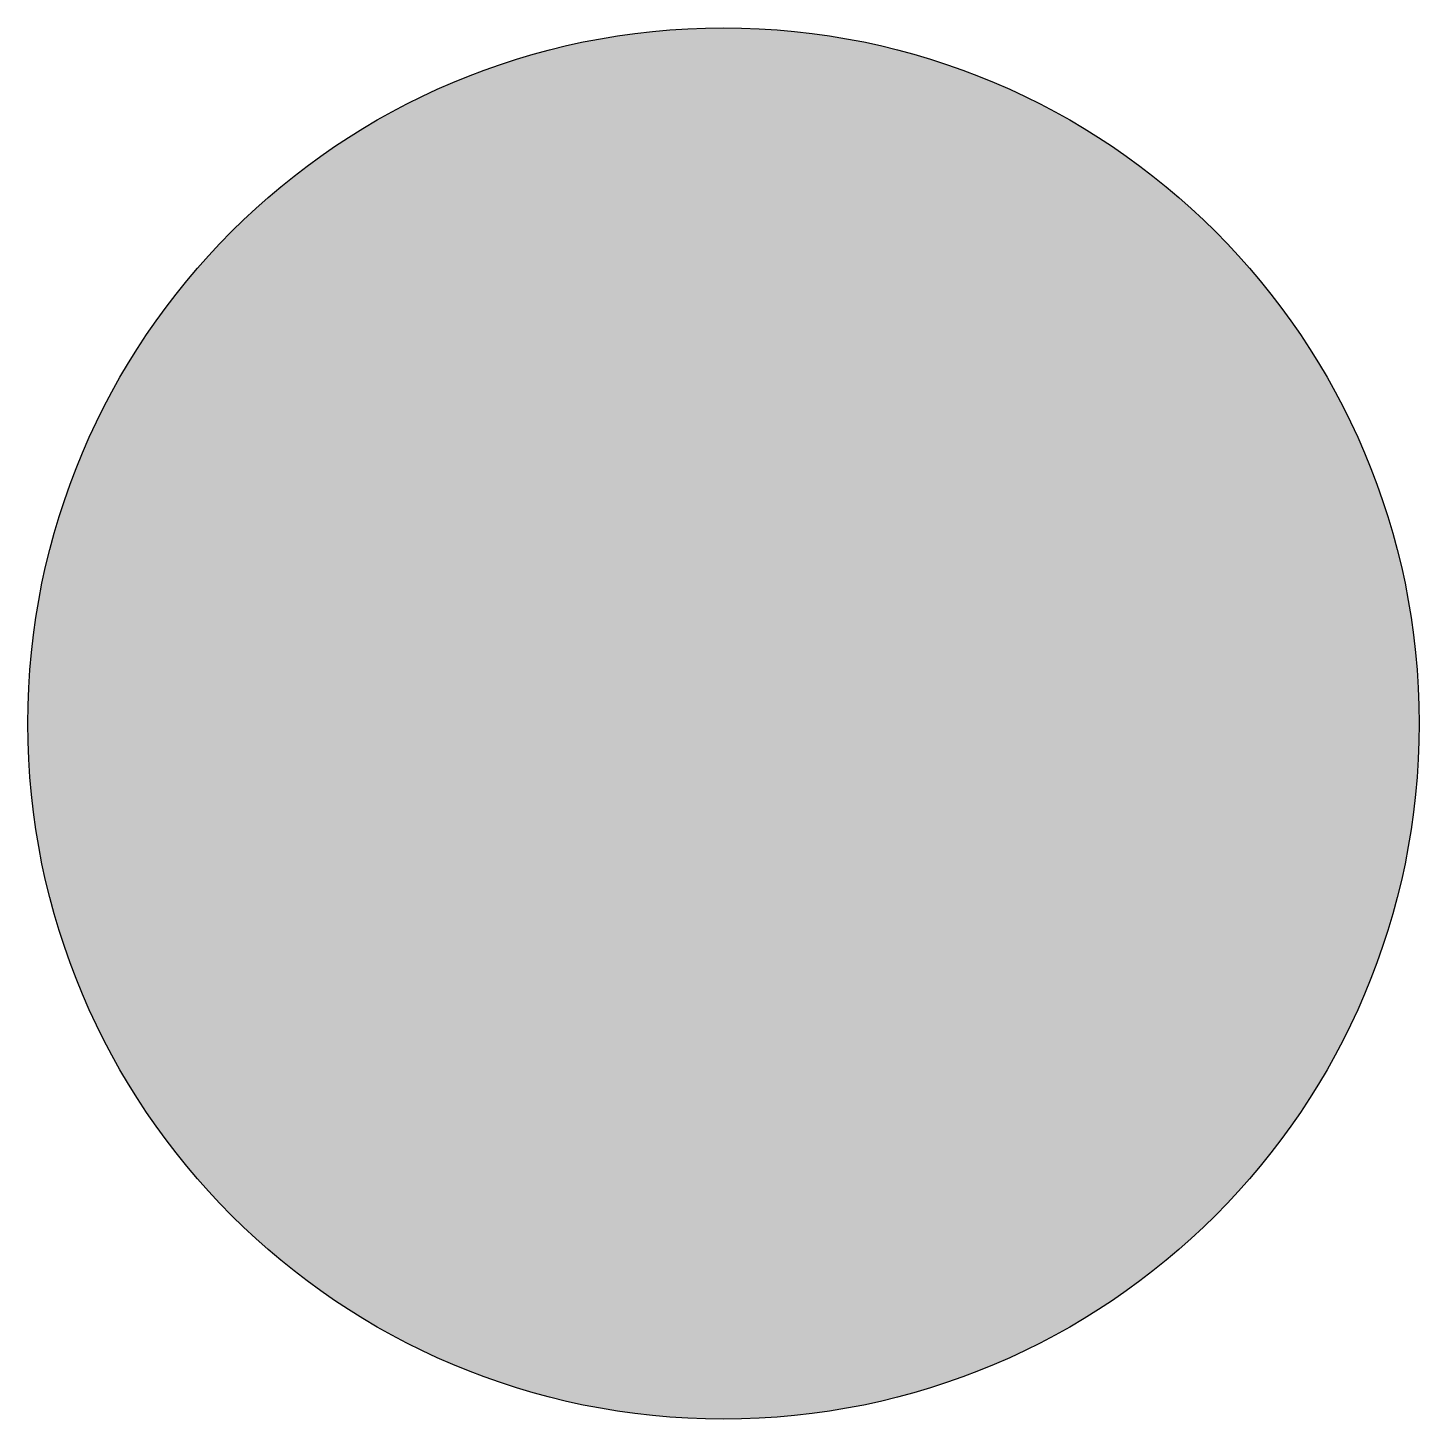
# Model space of a CAD drawing. Header units: metres. Extents: x -2 to 2, y -2 to 2.
import ezdxf

# ---------------------------------------------------------------- set-up
doc = ezdxf.new("R2010")
doc.units = ezdxf.units.M

msp = doc.modelspace()

# ---------------------------------------------------------------- hatches: boundary and pattern name
h = msp.add_hatch(color=256)
h.dxf.hatch_style = 1
h.paths.add_polyline_path([(-2, 0, 1), (2, 0, 1)])

# ---------------------------------------------------------------- linework, layer by layer
msp.add_circle((0, 0), 2)

doc.saveas('drawing.dxf')
